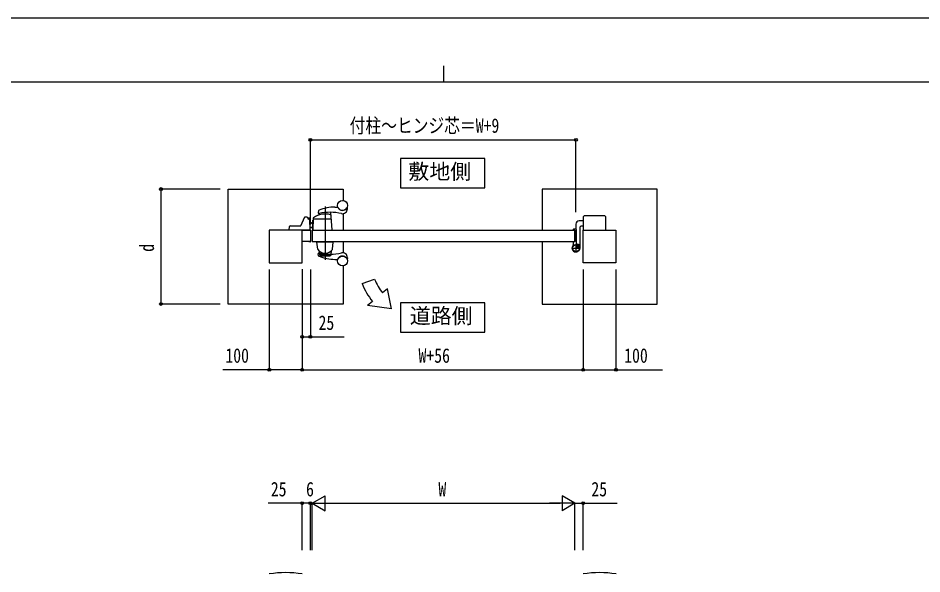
# Model space of a CAD drawing. Units: millimetres, scale not verified. Extents: x -4205 to 4205, y -2970 to 2970.
# Drawn here: x -1301 to 1452, y 1278 to 2970 of the extents above; entities that cross this region are included whole.
import ezdxf
from ezdxf.enums import TextEntityAlignment as Align

# ---------------------------------------------------------------- set-up
doc = ezdxf.new("R2010")
doc.units = ezdxf.units.MM
doc.header["$LTSCALE"] = 10
for name, color, linetype in [('0-2_USER1', 3, 'Continuous'), ('0-3_YKK_12', 2, 'Continuous'), ('0-4_YKK_13', 4, 'Continuous'), ('0-5_YKK_A1', 4, 'Continuous'), ('0-6_YKK_D', 6, 'Continuous'), ('0-7_YKK_ZWAK', 7, 'Continuous')]:
    doc.layers.add(name, color=color, linetype=linetype)
doc.styles.add('ＭＳ ゴシック', font='')
doc.styles.get('ＭＳ ゴシック').set_extended_font_data('MS Gothic')

msp = doc.modelspace()

# ---------------------------------------------------------------- linework, layer by layer
at = {"layer": '0-2_USER1'}
for points in [[(-136.78, 2542.08), (-136.78, 2452.83), (120.82, 2452.83), (120.82, 2542.08)], [(-136.78, 2102.64), (-136.78, 2013.39), (120.82, 2013.39), (120.82, 2102.64)]]:
    msp.add_lwpolyline(points, close=True, dxfattribs=at)
at = {"layer": '0-3_YKK_12'}
msp.add_line((-365.98, 2396.07), (-365.98, 2234.02), dxfattribs=at)
at = {"layer": '0-4_YKK_13'}
for p, q in [((-411.04, 2324.75), (-411.2, 2324.75)), ((-411.01, 2325.35), (-411.11, 2325.35)), ((-410.98, 2324.75), (-411.04, 2324.75)), ((-410.98, 2325.35), (-411.01, 2325.35)), ((-410.98, 2324.75), (-410.98, 2290.15)), ((-410.38, 2324.75), (-410.38, 2290.15)), ((-415.38, 2289.55), (-415.38, 2288.95)), ((-415.38, 2289.55), (-411.58, 2289.55)), ((-411.58, 2288.95), (-415.38, 2288.95))]:
    msp.add_line(p, q, dxfattribs=at)
for centre, radius, start, end in [((-410.98, 2324.75), 0.6, 0, 90), ((-411.58, 2290.15), 0.6, 270, 0), ((-411.58, 2290.15), 1.2, 270, 0)]:
    msp.add_arc(centre, radius, start, end, dxfattribs=at)
at = {"layer": '0-5_YKK_A1'}
for p, q in [((-385.69, 2383.77), (-386.9, 2377.55)), ((-383.91, 2371.44), (-383.61, 2374.47)), ((-345.01, 2325.08), (-348.37, 2378)), ((-335.98, 2394.55), (-327.92, 2394.55)), ((-310.98, 2384.68), (-310.98, 2384.58)), ((-310.98, 2374.68), (-310.98, 2324.55)), ((-297.98, 2389.55), (-297.98, 2391.6)), ((486.02, 2368.05), (423.02, 2368.05)), ((-430.08, 2362.3), (-439.57, 2338.79)), ((-421.08, 2363.55), (-428.23, 2363.55)), ((-419.08, 2361.55), (-419.08, 2360.05)), ((-413.08, 2361.05), (-417.08, 2361.05)), ((-414.16, 2358.05), (-417.08, 2358.05)), ((-413.08, 2357.72), (-413.08, 2359.05)), ((-411.1, 2325.07), (-412.18, 2356.12)), ((-411.08, 2326.35), (-411.08, 2359.05)), ((-411.08, 2342.39), (-410.38, 2343.17)), ((-410.38, 2343.02), (-411.08, 2342.24)), ((-410.38, 2342.24), (-411.08, 2341.46)), ((-410.38, 2343.17), (-409.48, 2344.16)), ((-409.41, 2344.09), (-410.38, 2343.02)), ((-409.02, 2343.75), (-410.38, 2342.24)), ((-402.98, 2326.65), (-402.98, 2354.95)), ((-402.13, 2354.95), (-402.98, 2354.95)), ((-401.98, 2360.6), (-402.97, 2325.06)), ((-348.98, 2358.05), (-400.1, 2358.05)), ((397.52, 2343.05), (397.52, 2327.05)), ((421.02, 2353.05), (407.52, 2353.05)), ((421.02, 2324.55), (421.02, 2366.05)), ((488.02, 2366.05), (488.02, 2324.55)), ((-475.08, 2324.55), (-474.69, 2335.62)), ((-411.6, 2324.55), (-475.08, 2324.55)), ((-472.69, 2337.55), (-441.43, 2337.55)), ((-411.08, 2326.35), (-411.14, 2326.35)), ((-411.08, 2333.29), (-410.38, 2333.29)), ((-411.08, 2332.77), (-410.38, 2332.77)), ((-411.08, 2332.67), (-410.38, 2332.67)), ((-410.38, 2333.29), (-402.98, 2333.29)), ((-410.38, 2332.77), (-402.98, 2332.77)), ((-410.38, 2332.67), (-402.98, 2332.67)), ((-402.47, 2324.55), (-345.51, 2324.55)), ((390.02, 2325.35), (390.02, 2326.05)), ((394.72, 2324.85), (390.52, 2324.85)), ((398.02, 2327.05), (391.02, 2327.05)), ((395.02, 2289.55), (395.02, 2324.55)), ((400.02, 2284.49), (400.02, 2325.05)), ((409.52, 2332.05), (409.52, 2269.55)), ((421.02, 2336.05), (413.52, 2336.05)), ((-391.98, 2289.55), (-339.98, 2289.55)), ((-391.98, 2289.55), (-391.98, 2288.55)), ((-391.98, 2288.55), (-339.98, 2288.55)), ((-388.66, 2266.46), (-390.92, 2288)), ((-390.43, 2288.55), (-341.54, 2288.55)), ((-343.3, 2266.46), (-341.04, 2288)), ((-339.98, 2289.55), (-339.98, 2288.55)), ((-310.98, 2289.55), (-310.98, 2255.41)), ((390.02, 2288.75), (390.02, 2279.71)), ((394.72, 2289.25), (390.52, 2289.25)), ((-384.15, 2260.21), (-383.61, 2254.83)), ((-347.77, 2260.18), (-348.37, 2251.3)), ((385.02, 2269.55), (411.02, 2269.55)), ((398.02, 2282.55), (398.02, 2256.55)), ((409.57, 2281.1), (399.51, 2271.04)), ((400.49, 2274.85), (403.91, 2278.26)), ((403.32, 2272.02), (400.49, 2274.85)), ((400.96, 2274.39), (404.44, 2277.87)), ((402.86, 2272.49), (406.34, 2275.97)), ((406.73, 2275.43), (403.32, 2272.02)), ((404.44, 2277.87), (405.2, 2278.63)), ((406.34, 2275.97), (407.1, 2276.73)), ((-385.69, 2246.33), (-386.9, 2252.55)), ((-380.12, 2246.03), (-351.67, 2246.12)), ((-378.57, 2248.14), (-379.35, 2251.67)), ((-378.08, 2247.75), (-353.75, 2247.75)), ((-353.33, 2247.97), (-352.75, 2248.83)), ((-335.98, 2235.55), (-327.92, 2235.55)), ((-310.98, 2245.52), (-310.98, 2245.41)), ((-297.98, 2240.55), (-297.98, 2238.5)), ((-252.77, 2161.55), (-215.18, 2175.23)), ((-175.55, 2145.98), (-190.87, 2133.13)), ((-163.62, 2084.55), (-175.55, 2145.98)), ((-221.51, 2107.41), (-236.83, 2094.56)), ((-163.62, 2084.55), (-236.83, 2094.56))]:
    msp.add_line(p, q, dxfattribs=at)
for points in [[(-660.98, 2449.55), (-310.98, 2449.55), (-310.98, 2414.41)], [(-310.98, 2215.68), (-310.98, 2099.55), (-660.98, 2099.55), (-660.98, 2449.55)], [(645.02, 2449.55), (295.02, 2449.55), (295.02, 2324.55)], [(295.02, 2289.55), (295.02, 2099.55), (645.02, 2099.55), (645.02, 2449.55)], [(-413.08, 2359.05), (-417.08, 2359.05), (-417.08, 2361.05)], [(-404.98, 2324.55), (-404.98, 2289.55), (395.02, 2289.55)], [(-404.98, 2324.55), (395.02, 2324.55), (395.02, 2289.55)], [(404.74, 2279.09), (403.68, 2280.15), (404.94, 2280.88)], [(403.91, 2278.26), (404.74, 2279.09), (407.57, 2276.27), (406.73, 2275.43)], [(406.33, 2280.83), (405.62, 2278.78), (406, 2277.53)], [(409.3, 2277.86), (407.25, 2277.15), (406, 2277.53)], [(407.57, 2276.27), (408.63, 2275.21), (409.35, 2276.47)]]:
    msp.add_lwpolyline(points, dxfattribs=at)
for points in [[(-535.98, 2224.55), (-435.98, 2224.55), (-435.98, 2324.55), (-535.98, 2324.55)], [(-435.98, 2324.55), (-410.98, 2324.55), (-410.98, 2289.55), (-435.98, 2289.55)], [(520.02, 2224.55), (420.02, 2224.55), (420.02, 2324.55), (520.02, 2324.55)]]:
    msp.add_lwpolyline(points, close=True, dxfattribs=at)
for centre, radius in [((-312.98, 2399.55), 15), ((398.02, 2269.55), 11.5), ((398.02, 2269.55), 10.35), ((-312.98, 2230.55), 15)]:
    msp.add_circle(centre, radius, dxfattribs=at)
for centre, radius, start, end in [((-365.98, 2313.55), 60, 73.82008, 125.8349), ((-384.93, 2377.16), 2, 169.00402, 282.06643), ((-383.73, 2383.39), 2, 111.3942, 169.00402), ((-384.91, 2371.54), 1, 288.07762, 354.25934), ((-351.07, 2218.74), 160, 77.429, 102.06643), ((-335.21, 2259.55), 135, 90.3272, 111.3942), ((-381.62, 2374.27), 2, 142.71804, 174.25934), ((-349.82, 2369.25), 2, 3.63471, 73.82008), ((-350.37, 2377.87), 2, 3.63471, 25.29474), ((-327.92, 2393.55), 1, 21.88028, 90), ((-312.98, 2399.55), 15.1, 201.88028, 330.40816), ((-312.98, 2389.55), 15, 257.429, 0), ((-298.98, 2391.6), 1, 0, 150.40816), ((423.02, 2366.05), 2, 90, 180), ((486.02, 2366.05), 2, 0, 90), ((-428.23, 2361.55), 2, 90, 157.86903), ((-421.08, 2361.55), 2, 0, 90), ((-417.08, 2360.05), 2, 180, 270), ((-414.18, 2356.05), 2, 2, 90), ((-413.08, 2359.05), 2, 0, 90), ((-402.05, 2337.47), 10, 95.32281, 138), ((-402.05, 2337.47), 9.9, 95.37674, 138), ((-402.05, 2337.47), 9.38, 95.67789, 138), ((-400.1, 2356.05), 2, 90, 178.40354), ((-399.98, 2360.54), 2, 125.88313, 178.40354), ((-348.98, 2356.05), 2, 3.63471, 90), ((407.52, 2343.05), 10, 90, 180), ((-472.69, 2335.55), 2, 90, 178), ((-441.43, 2339.55), 2, 270, 337.86903), ((-411.6, 2325.05), 0.5, 270, 2), ((-401.48, 2326.65), 1.5, 180, 198.09664), ((-402.47, 2325.05), 0.5, 178.40354, 270), ((-345.51, 2325.05), 0.5, 270, 3.33566), ((391.02, 2326.05), 1, 90, 180), ((390.52, 2325.35), 0.5, 180, 270), ((394.72, 2324.55), 0.3, 360, 90), ((398.02, 2325.05), 2, 360, 90), ((413.52, 2332.05), 4, 90, 180), ((-390.43, 2288.05), 0.5, 90, 186), ((-341.54, 2288.05), 0.5, 354, 90), ((390.52, 2288.75), 0.5, 90, 180), ((394.72, 2289.55), 0.3, 270, 360), ((-386.67, 2266.63), 2, 186, 215.7863), ((-365.98, 2281.54), 27.5, 215.7863, 324.2137), ((-386.14, 2260.01), 2, 5.74066, 46.89137), ((-345.78, 2260.05), 2, 133.22023, 176.17172), ((-345.29, 2266.63), 2, 324.2137, 354), ((398.02, 2269.55), 11.5, 141.98772, 64.89722), ((385.02, 2279.71), 5, 321.98772, 360), ((405.02, 2284.49), 5, 180.00002, 244.89722), ((405.59, 2279.76), 1.3, 59.0353, 120), ((401.63, 2273.15), 9, 30.9647, 59.0353), ((408.23, 2277.12), 1.3, 330, 30.9647), ((-384.93, 2252.93), 2, 77.93357, 190.99598), ((-385.7, 2254.22), 0.5, 13.76579, 120.7834), ((-383.73, 2246.71), 2, 190.99598, 248.6058), ((-369.68, 2258.15), 16, 193.76579, 229.25281), ((-351.07, 2411.35), 160, 257.93357, 282.571), ((-335.21, 2370.55), 135, 248.6058, 269.6728), ((-381.62, 2255.03), 2, 185.74066, 200.47442), ((-381.62, 2255.03), 2, 203.34886, 251.07389), ((-357.78, 2324.55), 75.5, 251.07389, 275.78887), ((-380.33, 2251.45), 1, 12.55428, 72.85493), ((-378.08, 2248.25), 0.5, 192.55428, 270), ((-353.75, 2248.25), 0.5, 270, 326.13791), ((-351.92, 2248.28), 1, 94.39078, 146.13791), ((-358.78, 2260.45), 16, 296.3849, 324.87722), ((-350.36, 2251.43), 2, 275.78887, 339.98412), ((-350.36, 2251.43), 2, 355.04927, 356.36529), ((-345.29, 2250.96), 0.5, 92.06458, 144.87722), ((-327.92, 2236.55), 1, 270, 338.11972), ((-312.98, 2230.55), 15.1, 29.59184, 158.11972), ((-312.98, 2240.55), 15, 0, 102.571), ((-298.98, 2238.5), 1, 209.59184, 0), ((-83.62, 2223.12), 140, 200.00072, 220.00072), ((-83.62, 2223.12), 180, 200.00072, 220.00072), ((-485.98, 961.83), 320, 80.99877, 99.00123), ((470.02, 961.83), 320, 80.99877, 99.00123)]:
    msp.add_arc(centre, radius, start, end, dxfattribs=at)
at = {"layer": '0-6_YKK_D'}
for p, q in [((-410.98, 2344.55), (-410.98, 2600.55)), ((-410.98, 2599.55), (398.02, 2599.55)), ((398.02, 2379.05), (398.02, 2600.55)), ((-685.98, 2449.55), (-867, 2449.55)), ((-866, 2449.55), (-866, 2099.55)), ((-535.98, 2204.55), (-535.98, 1898.55)), ((-435.98, 2205.54), (-435.98, 1898.55)), ((-435.98, 2204.55), (-435.98, 1898.55)), ((-435.98, 2204.55), (-435.98, 1998.55)), ((-410.98, 2204.55), (-410.98, 1998.55)), ((420.02, 2204.55), (420.02, 1898.55)), ((420.02, 2204.55), (420.02, 1898.55)), ((520.02, 2204.55), (520.02, 1898.55)), ((-685.98, 2099.55), (-867, 2099.55)), ((-435.98, 1899.55), (420.02, 1899.55)), ((-404.98, 1492.84), (-366.01, 1515.34)), ((-366.01, 1470.34), (-366.01, 1515.34)), ((395.02, 1492.84), (356.05, 1515.34)), ((356.05, 1515.34), (356.05, 1470.34)), ((-435.98, 1350.39), (-435.98, 1493.84)), ((-410.98, 1350.39), (-410.98, 1493.84)), ((-410.98, 1350.39), (-410.98, 1493.84)), ((-410.98, 1492.84), (-404.98, 1492.84)), ((-404.98, 1350.39), (-404.98, 1493.84)), ((-404.98, 1350.39), (-404.98, 1493.84)), ((-404.98, 1492.84), (-366.01, 1470.34)), ((-404.98, 1492.84), (-327.04, 1492.84)), ((-359.98, 1492.84), (350.02, 1492.84)), ((395.02, 1492.84), (317.08, 1492.84)), ((395.02, 1492.84), (356.05, 1470.34)), ((395.02, 1350.39), (395.02, 1493.84)), ((395.02, 1350.39), (395.02, 1493.84)), ((420.02, 1350.39), (420.02, 1493.84))]:
    msp.add_line(p, q, dxfattribs=at)
for points in [[(-435.98, 1999.55), (-410.98, 1999.55), (-307.58, 1999.55)], [(-435.98, 1899.55), (-535.98, 1899.55), (-677.78, 1899.55)], [(420.02, 1899.55), (520.02, 1899.55), (661.82, 1899.55)], [(-410.98, 1492.84), (-435.98, 1492.84), (-539.38, 1492.84)], [(395.02, 1492.84), (420.02, 1492.84), (523.42, 1492.84)]]:
    msp.add_lwpolyline(points, dxfattribs=at)
for centre in [(-410.98, 2599.55), (398.02, 2599.55), (-866, 2449.55), (-866, 2099.55), (-435.98, 1999.55), (-410.98, 1999.55), (-535.98, 1899.55), (-435.98, 1899.55), (-435.98, 1899.55), (420.02, 1899.55), (420.02, 1899.55), (520.02, 1899.55), (-435.98, 1492.84), (-410.98, 1492.84), (-410.98, 1492.84), (420.02, 1492.84)]:
    msp.add_circle(centre, 4.25, dxfattribs=at)
at = {"layer": '0-7_YKK_ZWAK'}
for p, q in [((-4.98, 2825), (-4.98, 2775)), ((3895.02, 2775), (-3904.98, 2775))]:
    msp.add_line(p, q, dxfattribs=at)
msp.add_lwpolyline([(-4205, -2970), (4205, -2970), (4205, 2970), (-4205, 2970)], close=True, dxfattribs=at)

# ---------------------------------------------------------------- texts
at = {"layer": '0-2_USER1', "style": 'ＭＳ ゴシック'}
for s, p in [('敷地側', (-112.4, 2465.58)), ('道路側', (-108.07, 2026.14))]:
    msp.add_text(s, height=46.74, dxfattribs=at).set_placement(p, align=Align.BOTTOM_LEFT)
at = {"layer": '0-6_YKK_D', "style": 'ＭＳ ゴシック', "width": 0.8}
for s, p in [('付柱～ヒンジ芯＝W+9', (-291.28, 2607.55)), ('25', (-385.98, 2007.55)), ('100', (-669.78, 1907.55)), ('W+56', (-81.58, 1907.55)), ('100', (545.02, 1907.55)), ('25', (-531.38, 1500.84)), ('6', (-423.98, 1500.84)), ('W', (-20.98, 1500.84)), ('25', (445.02, 1500.84))]:
    msp.add_text(s, height=43.99, dxfattribs=at).set_placement(p, align=Align.BOTTOM_LEFT)
msp.add_text('d', height=43.99, rotation=90, dxfattribs=at).set_placement((-874, 2258.55), align=Align.BOTTOM_LEFT)

doc.saveas('drawing.dxf')
